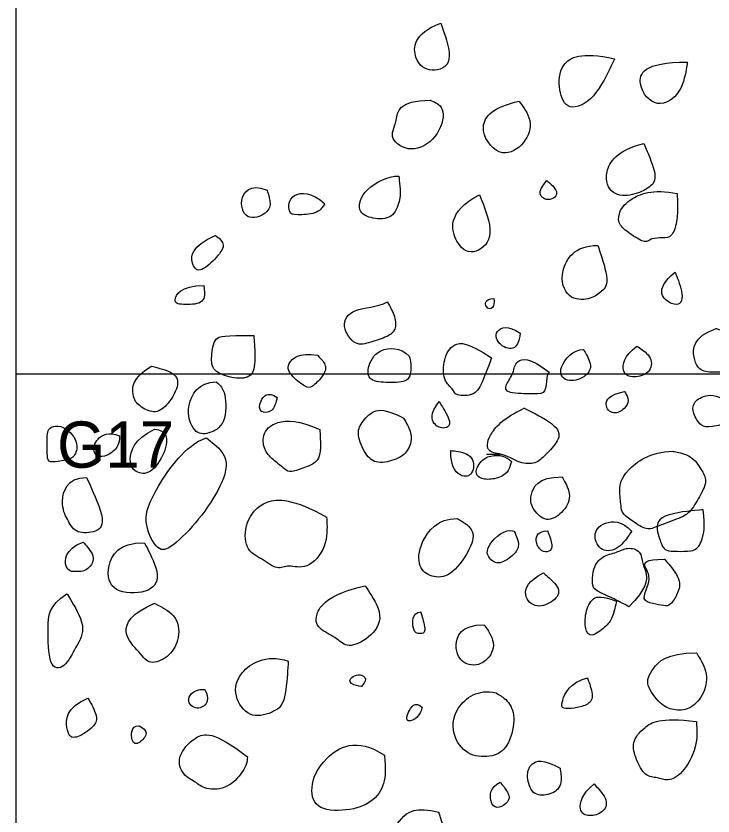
# Model space of a CAD drawing. Extents: x -0.1 to 21.1, y -1.4 to 23.5.
# Drawn here: x 10 to 10.753, y 20.522 to 21.387 of the extents above; entities that cross this region are included whole.
import ezdxf

# ---------------------------------------------------------------- set-up
doc = ezdxf.new("R2010")
doc.units = 0
for name, color, linetype in [('Cobbles n Brick', 7, 'Continuous'), ('Quadrat Boundary', 7, 'Continuous'), ('Quadrat IDs', 7, 'Continuous')]:
    doc.layers.add(name, color=color, linetype=linetype)

msp = doc.modelspace()

# ---------------------------------------------------------------- linework, layer by layer
at = {"layer": 'Cobbles n Brick'}
for points in [[(10.45899, 21.37878), (10.42881, 21.36781), (10.42881, 21.33626), (10.4487, 21.3246), (10.47476, 21.3342), (10.45899, 21.37878), (10.45899, 21.37878), (10.45899, 21.37878)], [(10.64656, 21.34032), (10.61022, 21.34855), (10.58621, 21.33552), (10.58621, 21.30603), (10.59513, 21.28271), (10.6253, 21.29506), (10.64656, 21.34032), (10.64656, 21.34032), (10.64656, 21.34032)], [(10.72538, 21.33689), (10.67737, 21.33689), (10.66845, 21.31152), (10.69246, 21.28477), (10.71989, 21.3026), (10.72538, 21.33689), (10.72538, 21.33689), (10.72538, 21.33689)], [(10.44763, 21.29568), (10.41244, 21.29568), (10.41244, 21.2703), (10.40148, 21.25472), (10.42629, 21.23742), (10.45571, 21.25357), (10.46609, 21.28761), (10.44763, 21.29568), (10.44763, 21.29568), (10.44763, 21.29568)], [(10.54367, 21.29458), (10.51598, 21.28882), (10.49522, 21.26747), (10.52233, 21.23171), (10.54829, 21.24555), (10.5604, 21.27093), (10.54367, 21.29458), (10.54367, 21.29458), (10.54367, 21.29458)], [(10.67828, 21.24901), (10.64879, 21.24147), (10.63302, 21.21609), (10.6433, 21.19209), (10.66662, 21.19209), (10.68582, 21.20169), (10.69405, 21.21198), (10.67828, 21.24901), (10.67828, 21.24901), (10.67828, 21.24901)], [(10.4136, 21.21377), (10.40148, 21.21377), (10.37437, 21.19992), (10.36745, 21.17454), (10.38533, 21.16704), (10.40725, 21.16704), (10.41533, 21.18781), (10.41533, 21.19877), (10.4136, 21.21377), (10.4136, 21.21377), (10.4136, 21.21377)], [(10.2712, 21.19841), (10.2523, 21.2064), (10.23849, 21.18605), (10.25085, 21.16352), (10.27483, 21.17515), (10.27483, 21.18751), (10.2712, 21.19841), (10.2712, 21.19841), (10.2712, 21.19841)], [(10.57364, 21.20879), (10.56095, 21.1961), (10.57364, 21.18341), (10.58921, 21.19494), (10.57364, 21.20879), (10.57364, 21.20879), (10.57364, 21.20879)], [(10.33353, 21.1836), (10.32045, 21.19668), (10.29428, 21.19668), (10.29428, 21.17197), (10.30155, 21.17197), (10.32553, 21.17197), (10.33353, 21.1836), (10.33353, 21.1836), (10.33353, 21.1836)], [(10.5007, 21.19358), (10.46494, 21.17512), (10.47532, 21.13416), (10.49724, 21.12839), (10.51858, 21.14858), (10.5007, 21.19358), (10.5007, 21.19358), (10.5007, 21.19358)], [(10.71432, 21.19486), (10.68797, 21.20036), (10.65848, 21.18778), (10.65061, 21.17244), (10.65061, 21.16065), (10.66516, 21.15003), (10.68089, 21.1402), (10.68561, 21.14688), (10.69937, 21.14688), (10.70842, 21.14688), (10.71471, 21.16379), (10.71471, 21.18385), (10.71432, 21.19486), (10.71432, 21.19486), (10.71432, 21.19486)], [(10.21521, 21.14963), (10.18905, 21.13728), (10.18905, 21.11766), (10.19777, 21.10821), (10.21521, 21.12347), (10.22829, 21.14019), (10.21521, 21.14963), (10.21521, 21.14963), (10.21521, 21.14963)], [(10.62865, 21.13874), (10.60327, 21.13874), (10.58475, 21.10926), (10.59573, 21.07977), (10.62042, 21.07977), (10.63139, 21.088), (10.64236, 21.0976), (10.62865, 21.13874), (10.62865, 21.13874), (10.62865, 21.13874)], [(10.71214, 21.10992), (10.68745, 21.09004), (10.71282, 21.06878), (10.72311, 21.08112), (10.71214, 21.10992), (10.71214, 21.10992), (10.71214, 21.10992)], [(10.20295, 21.09542), (10.17751, 21.09542), (10.16661, 21.07507), (10.18187, 21.07507), (10.20513, 21.07507), (10.20295, 21.09542), (10.20295, 21.09542), (10.20295, 21.09542)], [(10.51638, 21.08138), (10.50645, 21.08138), (10.50645, 21.06973), (10.51673, 21.06973), (10.51638, 21.08138), (10.51638, 21.08138), (10.51638, 21.08138)], [(10.40126, 21.0778), (10.38997, 21.07194), (10.36194, 21.07194), (10.35022, 21.05144), (10.36696, 21.02885), (10.38244, 21.03429), (10.40252, 21.04015), (10.41047, 21.04726), (10.41047, 21.06149), (10.40126, 21.0778), (10.40126, 21.0778), (10.40126, 21.0778)], [(10.54482, 21.04404), (10.53146, 21.05329), (10.51501, 21.04712), (10.52152, 21.02965), (10.54105, 21.02417), (10.54482, 21.04404), (10.54482, 21.04404), (10.54482, 21.04404)], [(10.75649, 21.04903), (10.73096, 21.04016), (10.73096, 21.01329), (10.74063, 21.00173), (10.75729, 21.00173), (10.78094, 21.00173), (10.78981, 21.02162), (10.78981, 21.03156), (10.77449, 21.04365), (10.75649, 21.04903), (10.75649, 21.04903), (10.75649, 21.04903)], [(10.25696, 21.04138), (10.22497, 21.04138), (10.21431, 21.04138), (10.21066, 21.01753), (10.2117, 21.00292), (10.23311, 20.9948), (10.25443, 20.9948), (10.2592, 21.0108), (10.25696, 21.04138), (10.25696, 21.04138), (10.25696, 21.04138)], [(10.51379, 21.0175), (10.48775, 21.03429), (10.47199, 21.03429), (10.46137, 21.01647), (10.46137, 20.99181), (10.47336, 20.98359), (10.47336, 20.97605), (10.49632, 20.97605), (10.5042, 20.99112), (10.51379, 21.0175), (10.51379, 21.0175), (10.51379, 21.0175)], [(10.67081, 21.02995), (10.65684, 21.01974), (10.65281, 20.99985), (10.66732, 20.99529), (10.68532, 21.00012), (10.68881, 21.01813), (10.67081, 21.02995), (10.67081, 21.02995), (10.67081, 21.02995)], [(10.3257, 21.0201), (10.30634, 21.02346), (10.2895, 21.01028), (10.2982, 20.99653), (10.31419, 20.98475), (10.31896, 20.98475), (10.33131, 20.99653), (10.3372, 21.00859), (10.3257, 21.0201), (10.3257, 21.0201), (10.3257, 21.0201)], [(10.42473, 21.01925), (10.41548, 21.02884), (10.38978, 21.02884), (10.37848, 21.0052), (10.3819, 20.99081), (10.40623, 20.99081), (10.42678, 20.99081), (10.42678, 21.01274), (10.42473, 21.01925), (10.42473, 21.01925), (10.42473, 21.01925)], [(10.61317, 21.02631), (10.60242, 21.02631), (10.58281, 21.00535), (10.59409, 20.9895), (10.61559, 20.99594), (10.62365, 21.0083), (10.61317, 21.02631), (10.61317, 21.02631), (10.61317, 21.02631)], [(10.57613, 21.00196), (10.55437, 21.01869), (10.53847, 21.01451), (10.53847, 21.00112), (10.52843, 20.98774), (10.52843, 20.97853), (10.56274, 20.97853), (10.57278, 20.97853), (10.57278, 20.99778), (10.57613, 21.00196), (10.57613, 21.00196), (10.57613, 21.00196)], [(10.1463, 21.00835), (10.12523, 20.99599), (10.12523, 20.97419), (10.13249, 20.96547), (10.14921, 20.95602), (10.16302, 20.96474), (10.17537, 20.98437), (10.17537, 21.00108), (10.1463, 21.00835), (10.1463, 21.00835), (10.1463, 21.00835)], [(10.21643, 20.99128), (10.19753, 20.99128), (10.18082, 20.9644), (10.19245, 20.9346), (10.20771, 20.9346), (10.22733, 20.94477), (10.22733, 20.98184), (10.21643, 20.99128), (10.21643, 20.99128), (10.21643, 20.99128)], [(10.28217, 20.97447), (10.27151, 20.98176), (10.26253, 20.9697), (10.26253, 20.95763), (10.27768, 20.95763), (10.28217, 20.97447), (10.28217, 20.97447), (10.28217, 20.97447)], [(10.65758, 20.98098), (10.64065, 20.97776), (10.6342, 20.96593), (10.64522, 20.95492), (10.65838, 20.96217), (10.66295, 20.97131), (10.65758, 20.98098), (10.65758, 20.98098), (10.65758, 20.98098)], [(10.77154, 20.96663), (10.75999, 20.97764), (10.74279, 20.97764), (10.73097, 20.96878), (10.73097, 20.95776), (10.73984, 20.94245), (10.75058, 20.94245), (10.77208, 20.94674), (10.77665, 20.95749), (10.77154, 20.96663), (10.77154, 20.96663), (10.77154, 20.96663)], [(10.45716, 20.97004), (10.44689, 20.95668), (10.45066, 20.944), (10.46367, 20.93989), (10.47224, 20.94571), (10.45716, 20.97004), (10.45716, 20.97004), (10.45716, 20.97004)], [(10.41845, 20.95257), (10.39927, 20.96182), (10.38556, 20.96182), (10.37254, 20.94674), (10.36775, 20.93544), (10.37734, 20.9118), (10.38967, 20.90186), (10.41229, 20.90769), (10.42359, 20.91557), (10.42976, 20.93338), (10.41845, 20.95257), (10.41845, 20.95257), (10.41845, 20.95257)], [(10.54911, 20.96294), (10.52585, 20.95204), (10.50841, 20.93169), (10.50841, 20.91425), (10.5273, 20.91425), (10.54402, 20.90263), (10.56219, 20.90263), (10.57091, 20.91135), (10.58762, 20.92806), (10.58762, 20.94332), (10.54911, 20.96294), (10.54911, 20.96294), (10.54911, 20.96294)], [(10.06213, 20.9324), (10.05258, 20.94491), (10.03364, 20.94491), (10.03364, 20.92977), (10.03364, 20.90935), (10.03529, 20.90375), (10.04912, 20.90606), (10.06295, 20.90803), (10.06739, 20.92269), (10.06213, 20.9324), (10.06213, 20.9324), (10.06213, 20.9324)], [(10.32818, 20.93995), (10.3063, 20.95006), (10.27796, 20.95006), (10.26533, 20.93378), (10.26814, 20.91611), (10.27908, 20.90629), (10.29143, 20.89619), (10.29592, 20.8931), (10.31387, 20.89927), (10.32482, 20.90432), (10.32902, 20.9133), (10.32902, 20.92677), (10.32818, 20.93995), (10.32818, 20.93995), (10.32818, 20.93995)], [(10.11186, 20.93294), (10.10008, 20.93799), (10.08549, 20.93014), (10.08268, 20.91526), (10.0897, 20.90881), (10.10176, 20.91302), (10.1113, 20.92172), (10.11186, 20.93294), (10.11186, 20.93294), (10.11186, 20.93294)], [(10.14957, 20.94041), (10.12704, 20.92879), (10.11978, 20.90335), (10.13068, 20.89172), (10.14739, 20.89172), (10.16338, 20.91934), (10.16338, 20.93751), (10.14957, 20.94041), (10.14957, 20.94041), (10.14957, 20.94041)], [(10.20553, 20.93097), (10.183, 20.92297), (10.14666, 20.87065), (10.13649, 20.84085), (10.15175, 20.80888), (10.16483, 20.80888), (10.19463, 20.83795), (10.22006, 20.87428), (10.23314, 20.90989), (10.20553, 20.93097), (10.20553, 20.93097), (10.20553, 20.93097)], [(10.46964, 20.91727), (10.46964, 20.89745), (10.48343, 20.88625), (10.49505, 20.89213), (10.49505, 20.91383), (10.46964, 20.91727), (10.46964, 20.91727), (10.46964, 20.91727)], [(10.53531, 20.90529), (10.52846, 20.9118), (10.51558, 20.9128), (10.50345, 20.90837), (10.49454, 20.89364), (10.50174, 20.88576), (10.51716, 20.88576), (10.53154, 20.89193), (10.53531, 20.90529), (10.53531, 20.90529), (10.53531, 20.90529)], [(10.52285, 20.9128), (10.50831, 20.9128), (10.52285, 20.9128), (10.50831, 20.9128)], [(10.70947, 20.91638), (10.68529, 20.91638), (10.65439, 20.89301), (10.65143, 20.87473), (10.65412, 20.85593), (10.65412, 20.84975), (10.66568, 20.84115), (10.68207, 20.83013), (10.69201, 20.83524), (10.71834, 20.84437), (10.72909, 20.85028), (10.7401, 20.87044), (10.74736, 20.88468), (10.74064, 20.8965), (10.73016, 20.91235), (10.70947, 20.91638), (10.70947, 20.91638), (10.70947, 20.91638)], [(10.07617, 20.88809), (10.05437, 20.88809), (10.04711, 20.85757), (10.05583, 20.84303), (10.06309, 20.82777), (10.08417, 20.82777), (10.09943, 20.83722), (10.07617, 20.88809), (10.07617, 20.88809), (10.07617, 20.88809)], [(10.5899, 20.88871), (10.5633, 20.88871), (10.55363, 20.86614), (10.55847, 20.85324), (10.57244, 20.83873), (10.59071, 20.84894), (10.60173, 20.86775), (10.5899, 20.88871), (10.5899, 20.88871), (10.5899, 20.88871)], [(10.33561, 20.84521), (10.29927, 20.86556), (10.26657, 20.86556), (10.24695, 20.84013), (10.24695, 20.80961), (10.26512, 20.80089), (10.28329, 20.78708), (10.29346, 20.79507), (10.31381, 20.78708), (10.33706, 20.81251), (10.33561, 20.84521), (10.33561, 20.84521), (10.33561, 20.84521)], [(10.74224, 20.8533), (10.74503, 20.8347), (10.74057, 20.81814), (10.73796, 20.81423), (10.73294, 20.80828), (10.71843, 20.80828), (10.70354, 20.80828), (10.69908, 20.81163), (10.69517, 20.82167), (10.68773, 20.84772), (10.74224, 20.8533), (10.74224, 20.8533), (10.74224, 20.8533)], [(10.47659, 20.84376), (10.45552, 20.84376), (10.43444, 20.81687), (10.43444, 20.78998), (10.44825, 20.77981), (10.46932, 20.77981), (10.4904, 20.80888), (10.49767, 20.83141), (10.47659, 20.84376), (10.47659, 20.84376), (10.47659, 20.84376)], [(10.66514, 20.83013), (10.6552, 20.84142), (10.63316, 20.84142), (10.62215, 20.82529), (10.63209, 20.80675), (10.6517, 20.80998), (10.66514, 20.83013), (10.66514, 20.83013), (10.66514, 20.83013)], [(10.53805, 20.83013), (10.52864, 20.83362), (10.5058, 20.81293), (10.51064, 20.80031), (10.52166, 20.79251), (10.54046, 20.80568), (10.54449, 20.81643), (10.53805, 20.83013), (10.53805, 20.83013), (10.53805, 20.83013)], [(10.57432, 20.8304), (10.56384, 20.8304), (10.55981, 20.81938), (10.56733, 20.80729), (10.57674, 20.80729), (10.5805, 20.81347), (10.57432, 20.8304), (10.57432, 20.8304), (10.57432, 20.8304)], [(10.07254, 20.81833), (10.05219, 20.81033), (10.05219, 20.78635), (10.06455, 20.78635), (10.07617, 20.78635), (10.0878, 20.80089), (10.07254, 20.81833), (10.07254, 20.81833), (10.07254, 20.81833)], [(10.13867, 20.8176), (10.11033, 20.8176), (10.09579, 20.79071), (10.10306, 20.76237), (10.14376, 20.76237), (10.15829, 20.77981), (10.13867, 20.8176), (10.13867, 20.8176), (10.13867, 20.8176)], [(10.66218, 20.74845), (10.6818, 20.76806), (10.6818, 20.7866), (10.67615, 20.79413), (10.67615, 20.80944), (10.65976, 20.8132), (10.64982, 20.80675), (10.6329, 20.8038), (10.62295, 20.7901), (10.62295, 20.77451), (10.62295, 20.76672), (10.64445, 20.75812), (10.66218, 20.74845), (10.66218, 20.74845), (10.66218, 20.74845)], [(10.70061, 20.79977), (10.67857, 20.79977), (10.67857, 20.79144), (10.68422, 20.78499), (10.68422, 20.77263), (10.67508, 20.75463), (10.68825, 20.75194), (10.70034, 20.74925), (10.70705, 20.74925), (10.71485, 20.76242), (10.71995, 20.7772), (10.70061, 20.79977), (10.70061, 20.79977), (10.70061, 20.79977)], [(10.56975, 20.78499), (10.55336, 20.77666), (10.54611, 20.75973), (10.5625, 20.74549), (10.58211, 20.75436), (10.59044, 20.76726), (10.56975, 20.78499), (10.56975, 20.78499), (10.56975, 20.78499)], [(10.37703, 20.77109), (10.33634, 20.76164), (10.31962, 20.73621), (10.32834, 20.72313), (10.34796, 20.71441), (10.35741, 20.70278), (10.38212, 20.71368), (10.39956, 20.73766), (10.37703, 20.77109), (10.37703, 20.77109), (10.37703, 20.77109)], [(10.0551, 20.76237), (10.03475, 20.74929), (10.03475, 20.72821), (10.03475, 20.68098), (10.05292, 20.68098), (10.06455, 20.70569), (10.07763, 20.72531), (10.0551, 20.76237), (10.0551, 20.76237), (10.0551, 20.76237)], [(10.64875, 20.75436), (10.63397, 20.76), (10.62215, 20.76), (10.61462, 20.74146), (10.61462, 20.72373), (10.62054, 20.71405), (10.63746, 20.72695), (10.64472, 20.73582), (10.64875, 20.75436), (10.64875, 20.75436), (10.64875, 20.75436)], [(10.14957, 20.7522), (10.12414, 20.7413), (10.11251, 20.71949), (10.13504, 20.69842), (10.14376, 20.68461), (10.16483, 20.69333), (10.17646, 20.71077), (10.17646, 20.73839), (10.14957, 20.7522), (10.14957, 20.7522), (10.14957, 20.7522)], [(10.43735, 20.74275), (10.4279, 20.74275), (10.4279, 20.71949), (10.43662, 20.71949), (10.44389, 20.71949), (10.43735, 20.74275), (10.43735, 20.74275), (10.43735, 20.74275)], [(10.50564, 20.72889), (10.48021, 20.72889), (10.47148, 20.70418), (10.48311, 20.68456), (10.50564, 20.68456), (10.5209, 20.70709), (10.50564, 20.72889), (10.50564, 20.72889), (10.50564, 20.72889)], [(10.29419, 20.6897), (10.26948, 20.69769), (10.23605, 20.67662), (10.23605, 20.64755), (10.25422, 20.62647), (10.28111, 20.6352), (10.29128, 20.64537), (10.29419, 20.6897), (10.29419, 20.6897), (10.29419, 20.6897)], [(10.73516, 20.69859), (10.70247, 20.69859), (10.68561, 20.67913), (10.67912, 20.66486), (10.6965, 20.64177), (10.70999, 20.63632), (10.72738, 20.63632), (10.74295, 20.65188), (10.74891, 20.67601), (10.73516, 20.69859), (10.73516, 20.69859), (10.73516, 20.69859)], [(10.3734, 20.66208), (10.38212, 20.67153), (10.36831, 20.6788), (10.35596, 20.66572), (10.3734, 20.66208), (10.3734, 20.66208), (10.3734, 20.66208)], [(10.61737, 20.6716), (10.59843, 20.66693), (10.58727, 20.64203), (10.5909, 20.63839), (10.60232, 20.63839), (10.61711, 20.64177), (10.62515, 20.64981), (10.61737, 20.6716), (10.61737, 20.6716), (10.61737, 20.6716)], [(10.20407, 20.65918), (10.18954, 20.65918), (10.18227, 20.64392), (10.19826, 20.63592), (10.20916, 20.6461), (10.20407, 20.65918), (10.20407, 20.65918), (10.20407, 20.65918)], [(10.51868, 20.65526), (10.49922, 20.66019), (10.47119, 20.63969), (10.47119, 20.6057), (10.49014, 20.58599), (10.51556, 20.58599), (10.53165, 20.59507), (10.54047, 20.6275), (10.53321, 20.6467), (10.51868, 20.65526), (10.51868, 20.65526), (10.51868, 20.65526)], [(10.07763, 20.64973), (10.05365, 20.63956), (10.05365, 20.61267), (10.06164, 20.60395), (10.08053, 20.61557), (10.09071, 20.62647), (10.07763, 20.64973), (10.07763, 20.64973), (10.07763, 20.64973)], [(10.43884, 20.6396), (10.43147, 20.64756), (10.42158, 20.63204), (10.42158, 20.62273), (10.43515, 20.62835), (10.43884, 20.6396), (10.43884, 20.6396), (10.43884, 20.6396)], [(10.73503, 20.62452), (10.69517, 20.62941), (10.67727, 20.61761), (10.66466, 20.60215), (10.66954, 20.58344), (10.67971, 20.56432), (10.69313, 20.56432), (10.70371, 20.55944), (10.71958, 20.56635), (10.73707, 20.59768), (10.73503, 20.62452), (10.73503, 20.62452), (10.73503, 20.62452)], [(10.13286, 20.61993), (10.12414, 20.61993), (10.12414, 20.59959), (10.13286, 20.59959), (10.14448, 20.61267), (10.13286, 20.61993), (10.13286, 20.61993), (10.13286, 20.61993)], [(10.24999, 20.58632), (10.213, 20.61468), (10.19289, 20.6093), (10.17278, 20.58596), (10.17996, 20.56585), (10.19433, 20.55938), (10.20331, 20.55077), (10.22988, 20.55077), (10.24927, 20.57483), (10.24999, 20.58632), (10.24999, 20.58632), (10.24999, 20.58632)], [(10.39811, 20.58796), (10.36759, 20.60831), (10.32834, 20.58433), (10.31672, 20.55162), (10.32398, 20.52764), (10.36322, 20.52764), (10.38793, 20.53854), (10.40029, 20.55889), (10.39811, 20.58796), (10.39811, 20.58796), (10.39811, 20.58796)], [(10.58782, 20.57413), (10.56914, 20.58425), (10.55513, 20.5801), (10.55098, 20.56531), (10.55747, 20.54429), (10.57485, 20.54429), (10.59068, 20.55259), (10.58782, 20.57413), (10.58782, 20.57413), (10.58782, 20.57413)], [(10.52304, 20.55887), (10.51188, 20.55342), (10.51188, 20.53604), (10.51915, 20.52955), (10.53004, 20.53526), (10.53523, 20.54382), (10.52304, 20.55887), (10.52304, 20.55887), (10.52304, 20.55887)], [(10.62459, 20.55698), (10.6111, 20.54608), (10.60669, 20.52636), (10.61914, 20.52117), (10.63471, 20.52559), (10.64094, 20.53882), (10.62459, 20.55698), (10.62459, 20.55698), (10.62459, 20.55698)], [(10.45677, 20.52631), (10.4316, 20.53305), (10.41499, 20.52086), (10.39839, 20.49284), (10.39839, 20.4713), (10.41162, 20.46533), (10.43705, 20.4604), (10.45391, 20.47234), (10.46818, 20.48946), (10.45677, 20.52631), (10.45677, 20.52631), (10.45677, 20.52631)]]:
    msp.add_open_spline(points, degree=3, dxfattribs=at)
at = {"layer": 'Quadrat Boundary'}
for p, q in [((10, 23), (10, 16)), ((10, 21), (19, 21))]:
    msp.add_line(p, q, dxfattribs=at)

# ---------------------------------------------------------------- texts
at = {"layer": 'Quadrat IDs'}
msp.add_text('G17', height=0.05, dxfattribs=at).set_placement((10.04442, 20.8986))

doc.saveas('drawing.dxf')
